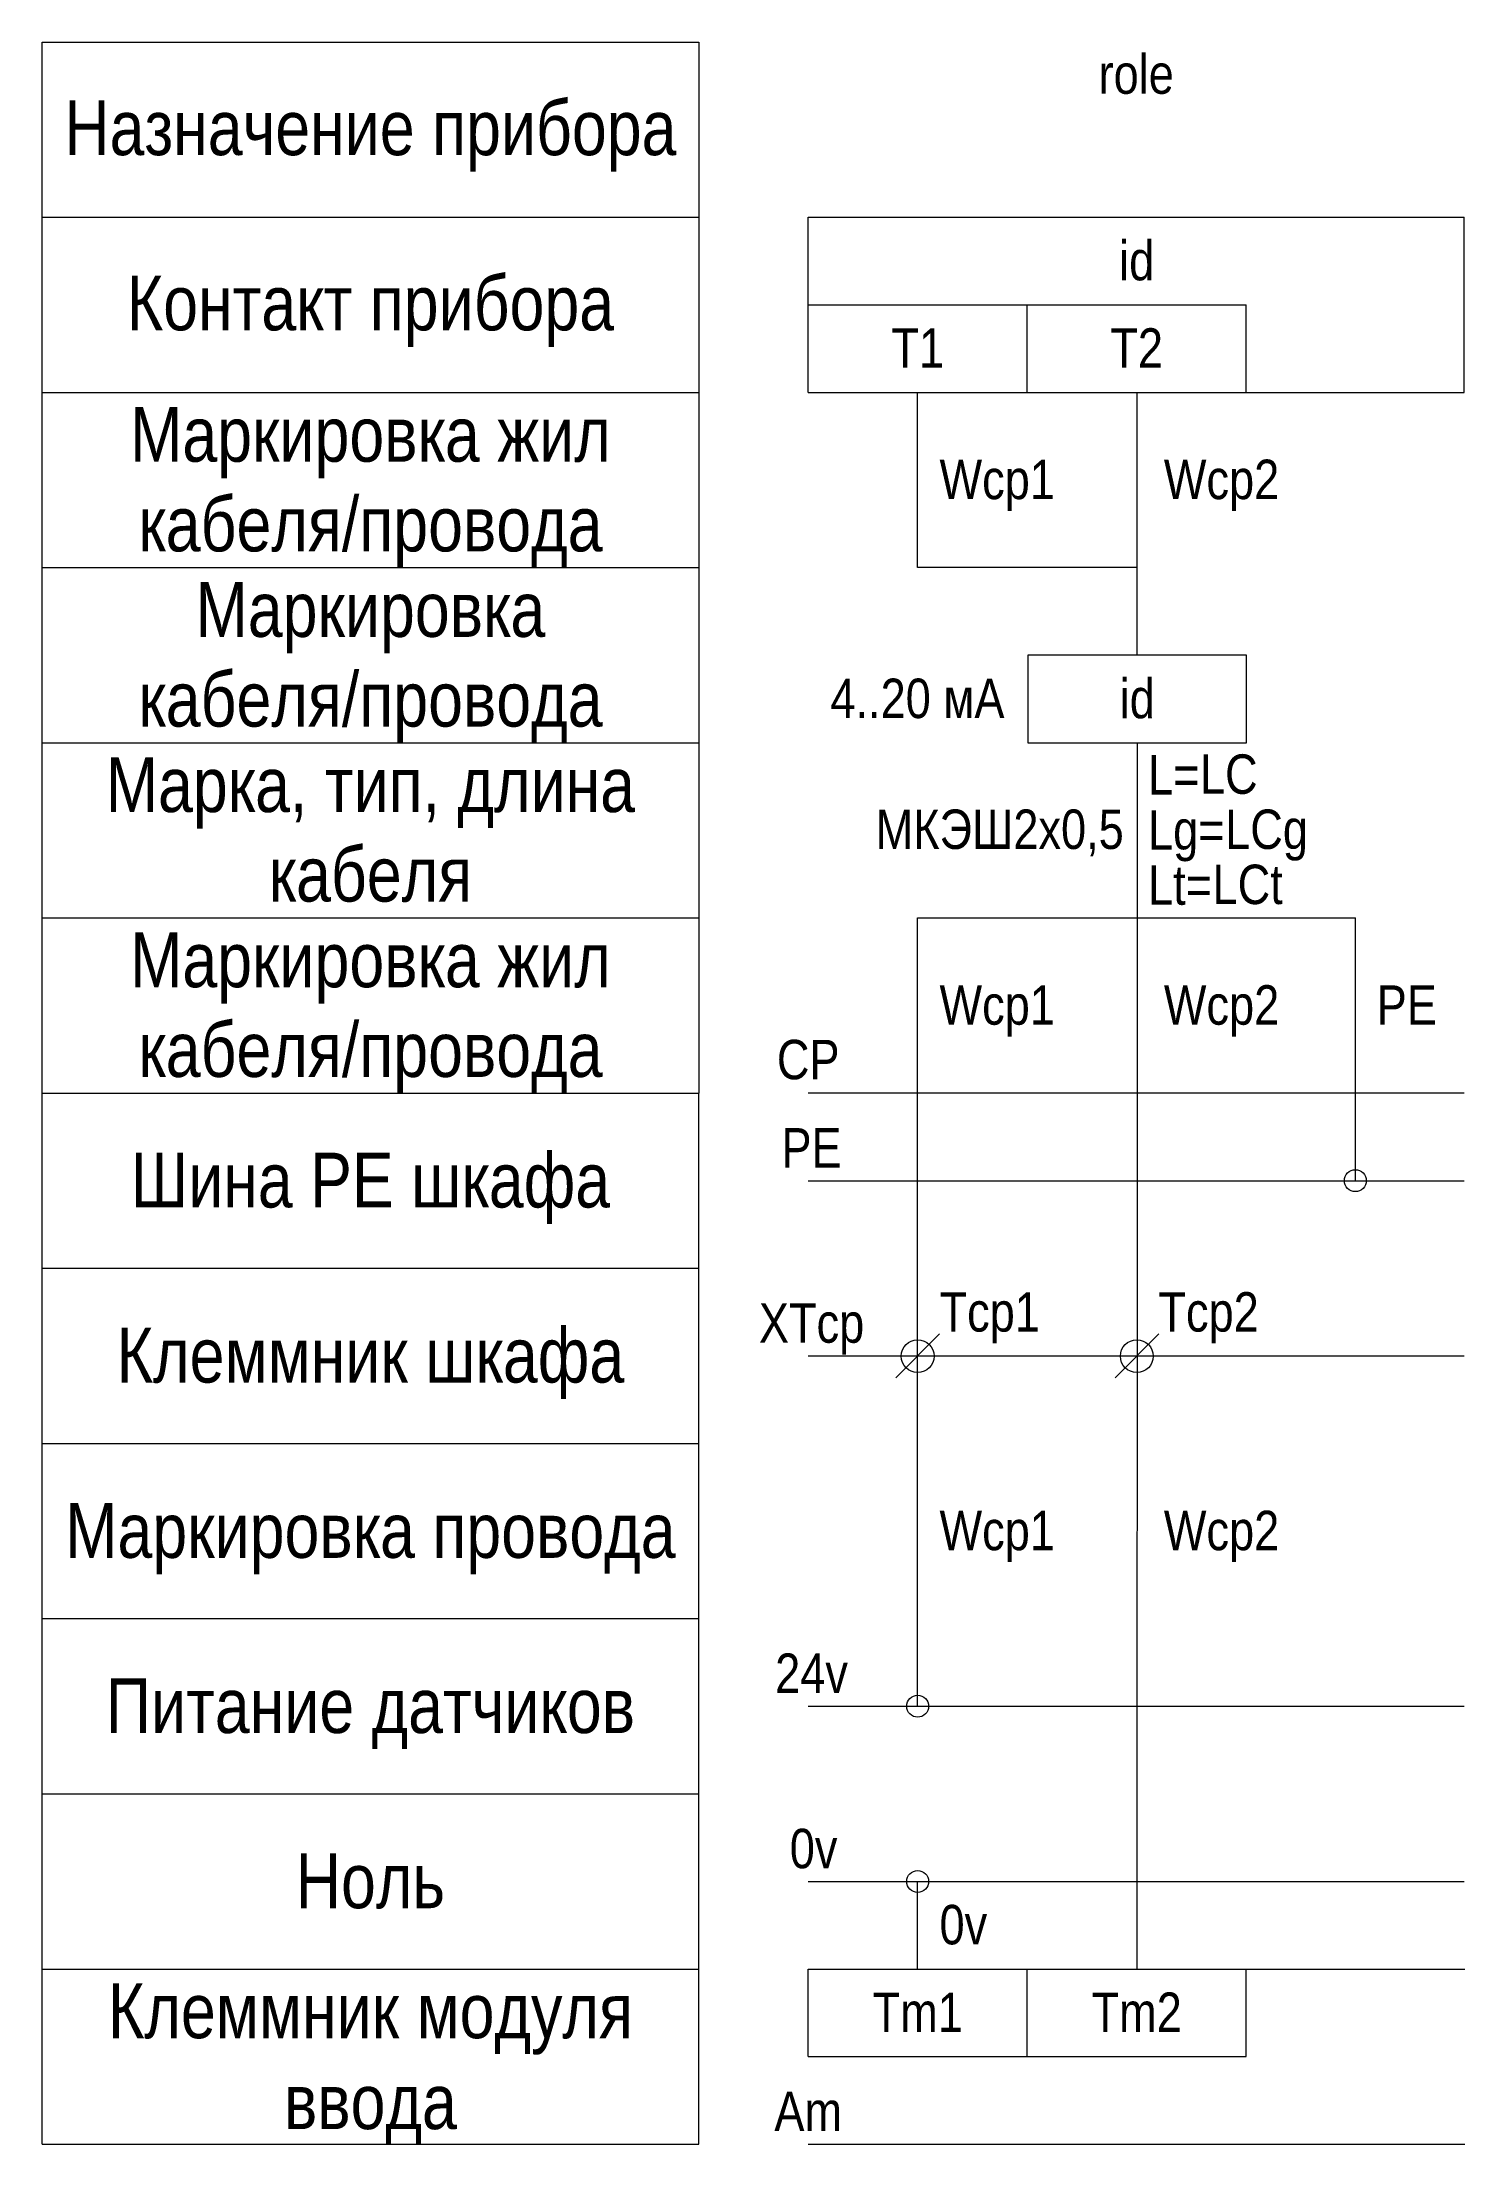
# Model space of a CAD drawing. Header units: millimetres. Extents: x 20 to 85, y -101 to -5.
import ezdxf

# ---------------------------------------------------------------- set-up
doc = ezdxf.new("R2010")
doc.units = ezdxf.units.MM
doc.header["$MEASUREMENT"] = 0
doc.linetypes.add('1_1', pattern=[2000, 1000, -1000])
doc.linetypes.add('4_2_1_2', pattern=[9000, 4000, -2000, 1000, -2000])
for name, color, linetype, lineweight in [('CP_names_Ном._пера__1', 7, 'Continuous', 15), ('CP_params_Ном._пера__1', 7, 'Continuous', 15), ('CP_static_Ном._пера__1', 7, 'Continuous', 15), ('id_names_Ном._пера__1', 7, 'Continuous', 15), ('id_params_Ном._пера__1', 7, 'Continuous', 15), ('id_static_Ном._пера__1', 7, 'Continuous', 15)]:
    doc.layers.add(name, color=color, linetype=linetype, lineweight=lineweight)
doc.styles.add('СГЕНЕРИР_СТИЛЬ_1', font='ARIALN.TTF')

msp = doc.modelspace()

# ---------------------------------------------------------------- linework, layer by layer
at = {"layer": 'CP_names_Ном._пера__1', "color": 7, "linetype": 'Continuous', "lineweight": 15}
for p, q in [((20, -53), (50, -53)), ((20, -101), (20, -53)), ((50, -101), (50, -53)), ((20, -61), (50, -61)), ((20, -69), (50, -69)), ((20, -77), (50, -77)), ((20, -85), (50, -85)), ((20, -93), (50, -93)), ((20, -101), (50, -101))]:
    msp.add_line(p, q, dxfattribs=at)
at = {"layer": 'CP_static_Ном._пера__1', "color": 7, "linetype": '1_1', "lineweight": 15}
msp.add_line((84.965004, -53), (54.998576, -53), dxfattribs=at)
at = {"layer": 'CP_static_Ном._пера__1', "color": 7, "linetype": 'Continuous', "lineweight": 15}
for p, q in [((59.997153, -81), (59.997153, -53)), ((79.993009, -57), (79.993009, -53)), ((54.998576, -57), (84.965004, -57)), ((58.997153, -66), (60.997153, -64)), ((69.019598, -66), (71.019598, -64)), ((54.998576, -81), (84.965004, -81)), ((54.998576, -89), (84.965004, -89)), ((59.997153, -93), (59.997153, -89)), ((54.998576, -93), (84.998576, -93)), ((54.998576, -97), (54.998576, -93)), ((64.998576, -97), (64.998576, -93)), ((74.998576, -97), (74.998576, -93)), ((54.998576, -97), (74.998576, -97)), ((54.998576, -101), (84.998576, -101))]:
    msp.add_line(p, q, dxfattribs=at)
at = {"layer": 'CP_static_Ном._пера__1', "color": 7, "linetype": '4_2_1_2', "lineweight": 15}
msp.add_line((54.998576, -65), (84.965004, -65), dxfattribs=at)
at = {"layer": 'CP_static_Ном._пера__1', "color": 7, "linetype": 'Continuous', "lineweight": 15}
msp.add_lwpolyline([(70.023054, -53), (70.011536, -93)], dxfattribs=at)
for centre, radius in [((79.993009, -57), 0.5), ((59.997153, -65.012263), 0.75), ((70.007335, -65.012263), 0.75), ((59.997153, -81), 0.5), ((59.997153, -89), 0.5)]:
    msp.add_circle(centre, radius, dxfattribs=at)
at = {"layer": 'id_names_Ном._пера__1', "color": 7, "linetype": 'Continuous', "lineweight": 15}
for p, q in [((20, -5), (50, -5)), ((20, -53), (20, -5)), ((50, -5), (50, -53)), ((20, -13), (50, -13)), ((20, -21), (50, -21)), ((20, -29), (50, -29)), ((20, -37), (50, -37)), ((20, -45), (50, -45))]:
    msp.add_line(p, q, dxfattribs=at)
at = {"layer": 'id_static_Ном._пера__1', "color": 7, "linetype": 'Continuous', "lineweight": 15}
for p, q in [((54.998576, -13), (84.965004, -13)), ((54.998576, -21), (54.998576, -13)), ((84.965004, -21), (84.965004, -13)), ((54.998576, -17), (74.998576, -17)), ((64.998576, -21), (64.998576, -17)), ((74.998576, -21), (74.998576, -17)), ((54.998576, -21), (84.965004, -21)), ((59.997163, -29), (59.997153, -21)), ((70.026581, -33), (70.026581, -21)), ((69.995081, -29), (59.997163, -29)), ((75.024947, -33), (65.024947, -33)), ((65.024947, -33), (65.024947, -37)), ((75.024947, -37), (75.024947, -33)), ((65.024947, -37), (75.024947, -37)), ((59.997153, -45), (79.993009, -45)), ((59.997153, -53), (59.997153, -45)), ((79.993009, -53), (79.993009, -45))]:
    msp.add_line(p, q, dxfattribs=at)
msp.add_lwpolyline([(70.027661, -37), (70.023054, -53)], dxfattribs=at)

# ---------------------------------------------------------------- texts
at = {"layer": 'CP_names_Ном._пера__1', "color": 7, "linetype": 'Continuous', "lineweight": 15, "char_height": 2.5, "attachment_point": 2, "style": 'СГЕНЕРИР_СТИЛЬ_1'}
for s, insert in [('\\A1;{\\pqc;\\fArial Narrow|b0|i0|c204|p34;Шина PE\\fArial Narrow|b0|i0|c204|p34; шкафа}', (35, -55.722941)), ('\\A1;{\\pqc;\\fArial Narrow|b0|i0|c204|p34;Клеммник\\fArial Narrow|b0|i0|c204|p34; шкафа}', (35, -63.717757)), ('\\A1;{\\pqc;\\fArial Narrow|b0|i0|c204|p34;Маркировка \\fArial Narrow|b0|i0|c204|p34;провода}', (35, -71.722933)), ('\\A1;{\\pqc;\\fArial Narrow|b0|i0|c204|p34;Питание датчиков}', (35, -79.722939)), ('\\A1;{\\pqc;\\fArial Narrow|b0|i0|c204|p34;Ноль}', (35, -87.72294))]:
    msp.add_mtext(s, dxfattribs=dict(at, insert=insert))
at = {"layer": 'CP_names_Ном._пера__1', "color": 7, "linetype": 'Continuous', "lineweight": 15, "insert": (35, -93.658931), "char_height": 2.5, "attachment_point": 2, "line_spacing_factor": 0.996136, "style": 'СГЕНЕРИР_СТИЛЬ_1'}
msp.add_mtext('\\A1;{\\pqc;\\fArial Narrow|b0|i0|c204|p34;Клеммник модуля\\P\\pqc;\\fArial Narrow|b0|i0|c204|p34;ввода}', dxfattribs=at)
at = {"layer": 'CP_params_Ном._пера__1', "color": 7, "linetype": 'Continuous', "lineweight": 15, "char_height": 1.8, "style": 'СГЕНЕРИР_СТИЛЬ_1'}
for s, insert, attachment_point in [('\\A1;{\\pqc;\\fArial Narrow|b0|i0|c204|p34;CP}', (54.998576, -50.566396), 2), ('\\A1;{\\pql;\\fArial Narrow|b0|i0|c204|p34;T\\fArial Narrow|b0|i0|c204|p34;cp1}', (60.997144, -62.090537), 1), ('\\A1;{\\pql;\\fArial Narrow|b0|i0|c204|p34;Tcp\\fArial Narrow|b0|i0|c204|p34;2}', (70.995072, -62.090537), 1), ('\\A1;{\\pqc;\\fArial Narrow|b0|i0|c204|p34;XTcp}', (55.151503, -62.598161), 2), ('\\A1;{\\pql;\\fArial Narrow|b0|i0|c204|p34;Wcp1}', (60.997144, -72.072892), 1), ('\\A1;{\\pql;\\fArial Narrow|b0|i0|c204|p34;Wcp\\fArial Narrow|b0|i0|c204|p34;2}', (71.244782, -72.072892), 1), ('\\A1;{\\pqc;\\fArial Narrow|b0|i0|c204|p34;24v}', (55.151503, -78.590537), 2), ('\\A1;{\\pqc;\\fArial Narrow|b0|i0|c204|p34;0\\fArial Narrow|b0|i0|c204|p34;v}', (55.244436, -86.596386), 2), ('\\A1;{\\pql;\\fArial Narrow|b0|i0|c204|p34;0\\fArial Narrow|b0|i0|c204|p34;v}', (60.997153, -90.072892), 1), ('\\A1;{\\pqc;\\fArial Narrow|b0|i0|c204|p34;Tm1}', (60.001561, -94.07289), 2), ('\\A1;{\\pqc;\\fArial Narrow|b0|i0|c204|p34;Tm2}', (70.001561, -94.07289), 2), ('\\A1;{\\pqc;\\fArial Narrow|b0|i0|c204|p34;A\\fArial Narrow|b0|i0|c204|p34;m}', (54.998576, -98.598161), 2)]:
    msp.add_mtext(s, dxfattribs=dict(at, insert=insert, attachment_point=attachment_point))
at = {"layer": 'CP_static_Ном._пера__1', "color": 7, "linetype": 'Continuous', "lineweight": 15, "insert": (55.151503, -54.598161), "char_height": 1.8, "attachment_point": 2, "style": 'СГЕНЕРИР_СТИЛЬ_1'}
msp.add_mtext('\\A1;{\\pqc;\\fArial Narrow|b0|i0|c204|p34;PE}', dxfattribs=at)
at = {"layer": 'id_names_Ном._пера__1', "color": 7, "linetype": 'Continuous', "lineweight": 15, "char_height": 2.5, "attachment_point": 2, "style": 'СГЕНЕРИР_СТИЛЬ_1'}
for s, insert in [('\\A1;{\\pqc;\\fArial Narrow|b0|i0|c204|p34;Назначение прибора}', (35, -7.664699)), ('\\A1;{\\pqc;\\fArial Narrow|b0|i0|c204|p34;Контакт прибора}', (35, -15.664698))]:
    msp.add_mtext(s, dxfattribs=dict(at, insert=insert))
for s, insert, line_spacing_factor in [('\\A1;{\\pqc;\\fArial Narrow|b0|i0|c204|p34;Маркировка жил\\P\\pqc;\\fArial Narrow|b0|i0|c204|p34;кабеля/провода}', (35, -21.664115), 0.982786), ('\\A1;{\\pqc;\\fArial Narrow|b0|i0|c204|p34;Маркировка\\P\\pqc;\\fArial Narrow|b0|i0|c204|p34;кабеля/провода}', (35, -29.664113), 0.982786), ('\\A1;{\\pqc;\\fArial Narrow|b0|i0|c204|p34;Марка, тип\\fArial Narrow|b0|i0|c204|p34;, длина\\P\\pqc;\\fArial Narrow|b0|i0|c204|p34;кабеля}', (35, -37.664115), 0.98101), ('\\A1;{\\pqc;\\fArial Narrow|b0|i0|c204|p34;Маркировка жил\\P\\pqc;\\fArial Narrow|b0|i0|c204|p34;кабеля/провода}', (35, -45.664115), 0.982786)]:
    msp.add_mtext(s, dxfattribs=dict(at, insert=insert, line_spacing_factor=line_spacing_factor))
at = {"layer": 'id_params_Ном._пера__1', "color": 7, "linetype": 'Continuous', "lineweight": 15, "insert": (69.98179, -5.562871), "char_height": 1.8, "width": 30, "attachment_point": 2, "style": 'СГЕНЕРИР_СТИЛЬ_1'}
msp.add_mtext('\\A1;{\\pqc;\\fArial Narrow|b0|i0|c204|p34;role}', dxfattribs=at)
at = {"layer": 'id_params_Ном._пера__1', "color": 7, "linetype": 'Continuous', "lineweight": 15, "char_height": 1.8, "style": 'СГЕНЕРИР_СТИЛЬ_1'}
for s, insert, attachment_point in [('\\A1;{\\pqc;\\fArial Narrow|b0|i0|c204|p34;i\\fArial Narrow|b0|i0|c204|p34;d}', (70.001561, -14.080516), 2), ('\\A1;{\\pqc;\\fArial Narrow|b0|i0|c204|p34;T\\fArial Narrow|b0|i0|c204|p34;1}', (60.001561, -18.072217), 2), ('\\A1;{\\pqc;\\fArial Narrow|b0|i0|c204|p34;Т\\fArial Narrow|b0|i0|c204|p34;2}', (70.001561, -18.072219), 2), ('\\A1;{\\pql;\\fArial Narrow|b0|i0|c204|p34;Wcp1}', (60.997144, -24.072892), 1), ('\\A1;{\\pql;\\fArial Narrow|b0|i0|c204|p34;Wcp\\fArial Narrow|b0|i0|c204|p34;2}', (71.244782, -24.072892), 1), ('\\A1;{\\pqc;\\fArial Narrow|b0|i0|c204|p34;i\\fArial Narrow|b0|i0|c204|p34;d}', (70.027931, -34.079841), 2), ('\\A1;{\\pql;\\fArial Narrow|b0|i0|c204|p34;L\\fArial Narrow|b0|i0|c204|p34;С}', (72.893047, -37.531106), 1), ('\\A1;{\\pql;\\fArial Narrow|b0|i0|c204|p34;L\\fArial Narrow|b0|i0|c204|p34;Cg}', (74.045049, -40.048752), 1), ('\\A1;{\\pql;\\fArial Narrow|b0|i0|c204|p34;L\\fArial Narrow|b0|i0|c204|p34;Ct}', (73.469048, -42.566398), 1), ('\\A1;{\\pql;\\fArial Narrow|b0|i0|c204|p34;Wcp1}', (60.997144, -48.073173), 1), ('\\A1;{\\pql;\\fArial Narrow|b0|i0|c204|p34;Wcp\\fArial Narrow|b0|i0|c204|p34;2}', (71.244782, -48.073173), 1)]:
    msp.add_mtext(s, dxfattribs=dict(at, insert=insert, attachment_point=attachment_point))
at = {"layer": 'id_static_Ном._пера__1', "color": 7, "linetype": 'Continuous', "lineweight": 15, "char_height": 1.8, "attachment_point": 1, "style": 'СГЕНЕРИР_СТИЛЬ_1'}
for s, insert in [('\\A1;{\\pql;\\fArial Narrow|b0|i0|c204|p34;4..20 мА}', (56.011747, -34.072219)), ('\\A1;{\\pql;\\fArial Narrow|b0|i0|c204|p34;L=}', (70.521281, -37.562871)), ('\\A1;{\\pql;\\fArial Narrow|b0|i0|c204|p34;МКЭШ2х0,5}', (58.079422, -40.048748)), ('\\A1;{\\pql;\\fArial Narrow|b0|i0|c204|p34;Lg\\fArial Narrow|b0|i0|c204|p34;=}', (70.521281, -40.080516)), ('\\A1;{\\pql;\\fArial Narrow|b0|i0|c204|p34;Lt\\fArial Narrow|b0|i0|c204|p34;=}', (70.521281, -42.598162)), ('\\A1;{\\pql;\\fArial Narrow|b0|i0|c204|p34;PE}', (80.967076, -48.080796))]:
    msp.add_mtext(s, dxfattribs=dict(at, insert=insert))

doc.saveas('drawing.dxf')
